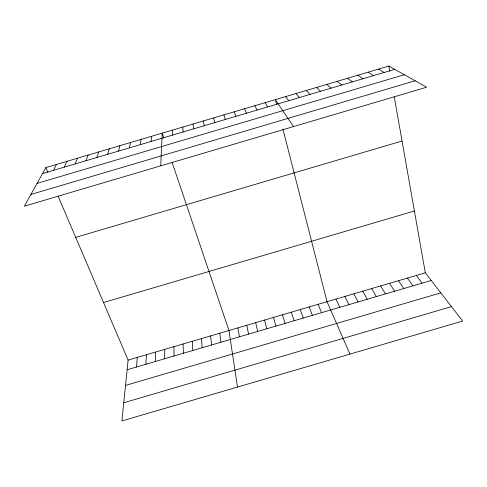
<?xml version="1.0" encoding="UTF-8"?>
<svg xmlns="http://www.w3.org/2000/svg" width="487" height="487" viewBox="0 0 487 487"><rect width="100%" height="100%" fill="white"/><g stroke="black" fill="none" stroke-linecap="round" stroke-linejoin="round"><path stroke-width="0.73" d="M164.63 358.767L164.77 349.362M155.256 361.518L155.603 352.052M160.747 165.842L162.214 133.134L163.9 138.113M145.881 364.27L146.441 354.743M136.506 367.028L137.285 357.434M151.116 141.443L151.627 136.269M58.166 196.316L128.124 360.124L121.896 420.951L462.65 321.055L425.315 272.817L394.275 96.925M140.25 144.657L141.047 139.404M129.384 147.878L130.461 142.533M118.518 151.092L119.887 145.668M107.657 154.306L109.307 148.797M96.797 157.52L98.733 151.926M85.943 160.734L88.159 155.061M75.089 163.949L77.591 158.19M64.235 167.157L67.023 161.319M53.387 170.371L56.455 164.442M45.894 167.571L24.35 206.178L426.624 87.222L388.827 66.049L45.894 167.571L47.969 172.428M42.539 173.579L394.707 69.343M37.061 183.404L404.32 74.724M30.9 194.441L415.131 80.781M75.698 237.37L402.055 141.017M103.53 302.537L414.407 210.999M128.124 360.124L425.315 272.817M127.137 369.779L431.238 280.469M125.536 385.406L440.826 292.857M123.759 402.755L451.479 306.621M378.502 69.105L384.103 72.478M368.178 72.161L373.505 75.619M357.86 75.217L362.906 78.754M347.541 78.267L352.308 81.889M337.229 81.323L341.716 85.024M326.917 84.373L331.123 88.159M316.605 87.429L320.537 91.294M306.299 90.479L309.951 94.429M295.993 93.528L299.365 97.564M285.686 96.578L288.785 100.693M416.373 275.441L422.083 283.154M407.43 278.071L412.933 285.845M398.494 280.695L403.79 288.529M293.503 126.583L275.386 99.628L276.689 104.729M389.551 283.324L394.64 291.214M380.615 285.948L385.497 293.898M265.086 102.678L267.631 106.957M371.684 288.572L376.354 296.583M362.748 291.196L367.216 299.268M353.818 293.819L358.073 301.952M254.792 105.728L257.057 110.086M344.893 296.443L348.942 304.637M335.963 299.067L339.804 307.321M244.498 108.778L246.483 113.215M349.934 354.098L327.039 301.69L282.917 129.092M318.114 304.308L321.536 312.684M309.19 306.932L312.411 315.363M234.204 111.821L235.909 116.344M300.272 309.549L303.279 318.048M172.179 162.597L228.963 330.503L237.486 387.068M291.348 312.173L294.154 320.726M223.91 114.871L225.341 119.473M282.436 314.791L285.029 323.405M273.517 317.408L275.904 326.083M264.605 320.032L266.785 328.768M213.623 117.915L214.779 122.596M255.687 322.65L257.666 331.446M246.781 325.267L248.547 334.119M203.341 120.959L204.217 125.725M388.827 66.049L389.746 71.26M237.869 327.885L239.427 336.797M219.789 333.193L220.928 342.233M193.053 124.002L193.656 128.854M210.609 335.89L211.541 344.991M201.441 338.587L202.154 347.748M182.771 127.046L183.094 131.977M192.268 341.277L192.767 350.5M183.1 343.974L183.386 353.258M172.495 130.09L172.538 135.1M173.932 346.665L174.005 356.009"/></g></svg>
